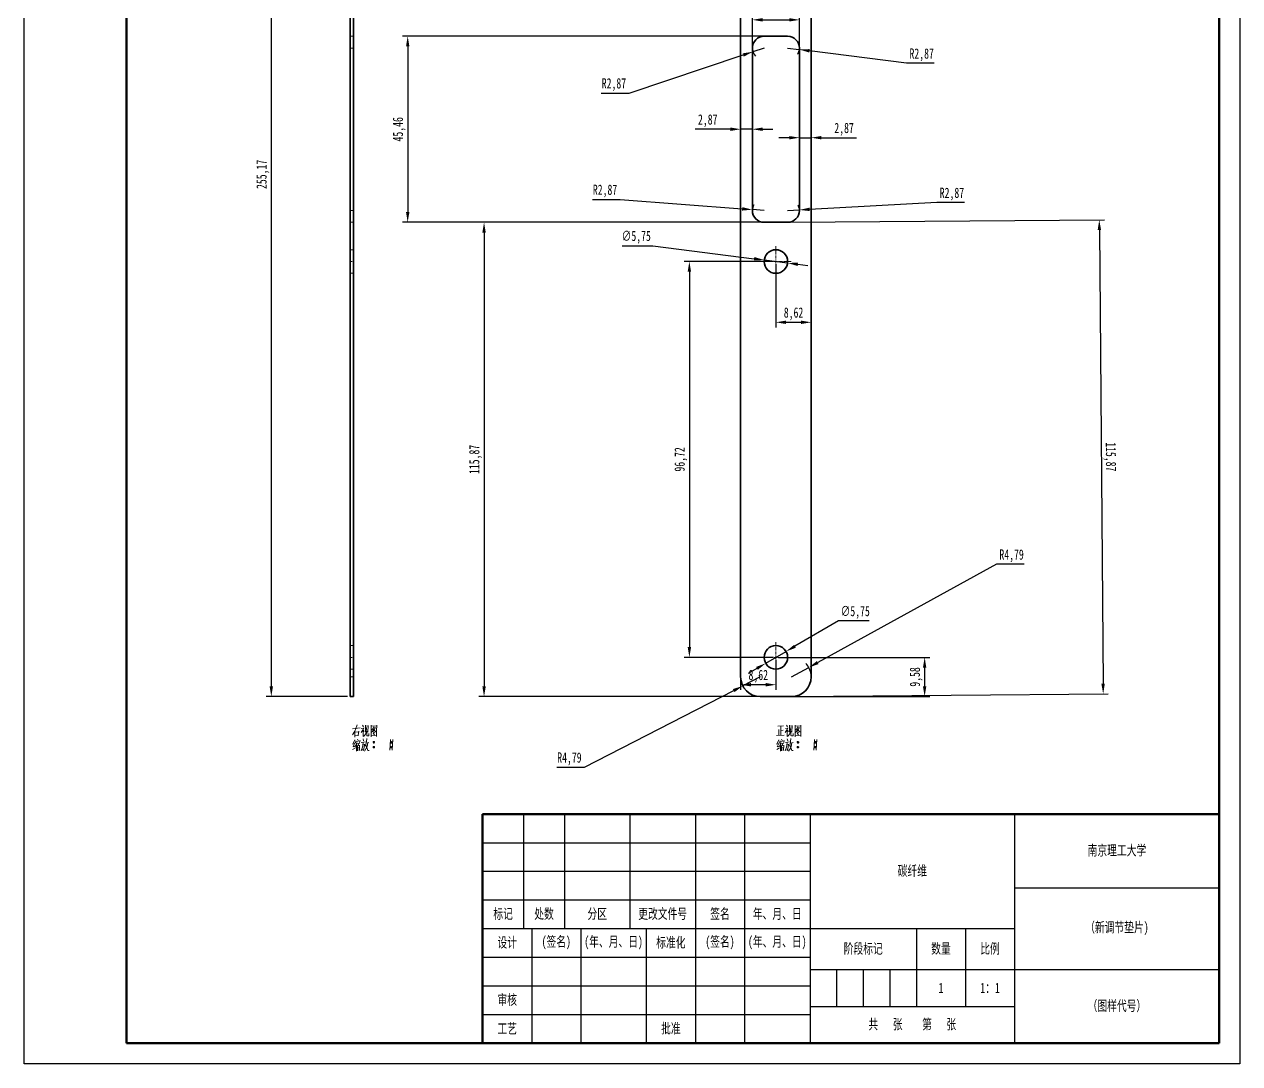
# Model space of a CAD drawing. Header units: millimetres. Extents: x 1050 to 2021, y 766 to 1186.
# Drawn here: x 1723.6 to 2020.6, y 765.6 to 1019.6 of the extents above; entities that cross this region are included whole.
import ezdxf

# ---------------------------------------------------------------- set-up
doc = ezdxf.new("R2010")
doc.units = ezdxf.units.MM
doc.header["$LTSCALE"] = 0.3
for name, pattern in [('CENTER', [50.8, 31.75, -6.35, 6.35, -6.35]), ('DASHDOT', [18.5, 12, -3, 0.5, -3]), ('DASHED', [19.05, 12.7, -6.35])]:
    doc.linetypes.add(name, pattern=pattern)
for name, color, linetype, lineweight in [('尺寸线', 3, 'Continuous', 25), ('粗实线', 7, 'Continuous', 50), ('细实线', 7, 'Continuous', 25), ('细文本', 7, 'Continuous', 25), ('细点画线', 1, 'CENTER', 25)]:
    doc.layers.add(name, color=color, linetype=linetype, lineweight=lineweight)
doc.styles.add('NUT Standard', font='simfang.ttf', dxfattribs={"width": 0.7, "height": 2.5})
doc.dimstyles.new('NUT Standard', dxfattribs={"dimtxt": 2.5, "dimasz": 2.5, "dimexe": 1.25, "dimexo": 0.625, "dimtad": 1, "dimtoh": 1, "dimtxsty": 'NUT Standard', "dimcen": 2.5, "dimadec": 0, "dimazin": 0, "dimtfac": 1, "dimtmove": 0, "dimatfit": 3, "dimfxl": 1, "dimarcsym": 0})

# ---------------------------------------------------------------- blocks, each defined once
blk = doc.blocks.new('*D17')
at = {"layer": 'Defpoints', "color": 0, "transparency": 16777216}
for p in [(1904.37, 961.98), (1910.07, 961.25)]:
    blk.add_point(p, dxfattribs=at)
at = {"layer": '尺寸线', "color": 0, "lineweight": -2, "transparency": 16777216}
for p, q in [((1869.64, 965.46), (1877.16, 965.46)), ((1877.16, 965.46), (1901.89, 962.3)), ((1910.07, 961.25), (1904.37, 961.98)), ((1912.55, 960.93), (1915.03, 960.62))]:
    blk.add_line(p, q, dxfattribs=at)
at = {"layer": '尺寸线', "color": 0, "transparency": 16777216}
for points in [[(1901.94, 962.71), (1901.84, 961.88), (1904.37, 961.98)], [(1912.6, 961.35), (1912.5, 960.52), (1910.07, 961.25)]]:
    blk.add_solid(points, dxfattribs=at)
at = {"layer": '尺寸线', "color": 0, "transparency": 16777216, "insert": (1873.09, 967.55), "char_height": 2.5, "attachment_point": 5, "style": 'NUT Standard'}
blk.add_mtext('∅5,75', dxfattribs=at)
blk = doc.blocks.new('*D24')
at = {"layer": 'Defpoints', "color": 0, "transparency": 16777216}
for p in [(1912.97, 1020.66), (1901.47, 1013.78), (1912.97, 1013.78)]:
    blk.add_point(p, dxfattribs=at)
at = {"layer": '尺寸线', "color": 0, "lineweight": -2, "transparency": 16777216}
for p, q in [((1901.47, 1014.4), (1901.47, 1021.91)), ((1912.97, 1014.4), (1912.97, 1021.91)), ((1903.97, 1020.66), (1910.47, 1020.66))]:
    blk.add_line(p, q, dxfattribs=at)
at = {"layer": '尺寸线', "color": 0, "transparency": 16777216}
for points in [[(1903.97, 1021.08), (1903.97, 1020.25), (1901.47, 1020.66)], [(1910.47, 1021.08), (1910.47, 1020.25), (1912.97, 1020.66)]]:
    blk.add_solid(points, dxfattribs=at)
at = {"layer": '尺寸线', "color": 0, "transparency": 16777216, "insert": (1907.22, 1022.73), "char_height": 2.5, "attachment_point": 5, "style": 'NUT Standard'}
blk.add_mtext('11,49', dxfattribs=at)
blk = doc.blocks.new('*D25')
at = {"layer": 'Defpoints', "color": 0, "transparency": 16777216}
for p in [(1910.09, 1016.65), (1817.24, 971.19), (1910.09, 971.19)]:
    blk.add_point(p, dxfattribs=at)
at = {"layer": '尺寸线', "color": 0, "lineweight": -2, "transparency": 16777216}
for p, q in [((1909.47, 1016.65), (1815.99, 1016.65)), ((1817.24, 1014.15), (1817.24, 973.69)), ((1909.47, 971.19), (1815.99, 971.19))]:
    blk.add_line(p, q, dxfattribs=at)
at = {"layer": '尺寸线', "color": 0, "transparency": 16777216}
for points in [[(1816.83, 1014.15), (1817.66, 1014.15), (1817.24, 1016.65)], [(1816.83, 973.69), (1817.66, 973.69), (1817.24, 971.19)]]:
    blk.add_solid(points, dxfattribs=at)
at = {"layer": '尺寸线', "color": 0, "transparency": 16777216, "insert": (1815.17, 993.92), "char_height": 2.5, "attachment_point": 5, "rotation": 90, "style": 'NUT Standard'}
blk.add_mtext('45,46', dxfattribs=at)
blk = doc.blocks.new('*D26')
at = {"layer": 'Defpoints', "color": 0, "transparency": 16777216}
for p in [(1907.44, 971.19), (1835.9, 855.32), (1907.44, 855.32)]:
    blk.add_point(p, dxfattribs=at)
at = {"layer": '尺寸线', "color": 0, "lineweight": -2, "transparency": 16777216}
for p, q in [((1906.82, 971.19), (1834.65, 971.19)), ((1835.9, 968.69), (1835.9, 857.82)), ((1906.82, 855.32), (1834.65, 855.32))]:
    blk.add_line(p, q, dxfattribs=at)
at = {"layer": '尺寸线', "color": 0, "transparency": 16777216}
for points in [[(1835.49, 968.69), (1836.32, 968.69), (1835.9, 971.19)], [(1835.49, 857.82), (1836.32, 857.82), (1835.9, 855.32)]]:
    blk.add_solid(points, dxfattribs=at)
at = {"layer": '尺寸线', "color": 0, "transparency": 16777216, "insert": (1833.83, 913.26), "char_height": 2.5, "attachment_point": 5, "rotation": 90, "style": 'NUT Standard'}
blk.add_mtext('115,87', dxfattribs=at)
blk = doc.blocks.new('*D27')
at = {"layer": 'Defpoints', "color": 0, "transparency": 16777216}
for p in [(1912.97, 991.87), (1915.84, 991.87), (1915.84, 991.87)]:
    blk.add_point(p, dxfattribs=at)
at = {"layer": '尺寸线', "color": 0, "lineweight": -2, "transparency": 16777216}
for p, q in [((1912.97, 992.49), (1912.97, 993.12)), ((1915.84, 992.49), (1915.84, 993.12)), ((1910.47, 991.87), (1907.97, 991.87)), ((1912.97, 991.87), (1915.84, 991.87)), ((1918.34, 991.87), (1926.93, 991.87))]:
    blk.add_line(p, q, dxfattribs=at)
at = {"layer": '尺寸线', "color": 0, "transparency": 16777216}
for points in [[(1910.47, 992.28), (1910.47, 991.45), (1912.97, 991.87)], [(1918.34, 992.28), (1918.34, 991.45), (1915.84, 991.87)]]:
    blk.add_solid(points, dxfattribs=at)
at = {"layer": '尺寸线', "color": 0, "transparency": 16777216, "insert": (1923.88, 993.93), "char_height": 2.5, "attachment_point": 5, "style": 'NUT Standard'}
blk.add_mtext('2,87', dxfattribs=at)
blk = doc.blocks.new('*D28')
at = {"layer": 'Defpoints', "color": 0, "transparency": 16777216}
for p in [(1898.6, 993.94), (1898.6, 993.94), (1901.47, 993.94)]:
    blk.add_point(p, dxfattribs=at)
at = {"layer": '尺寸线', "color": 0, "lineweight": -2, "transparency": 16777216}
for p, q in [((1898.6, 994.56), (1898.6, 995.19)), ((1901.47, 994.56), (1901.47, 995.19)), ((1896.1, 993.94), (1887.51, 993.94)), ((1901.47, 993.94), (1898.6, 993.94)), ((1903.97, 993.94), (1906.47, 993.94))]:
    blk.add_line(p, q, dxfattribs=at)
at = {"layer": '尺寸线', "color": 0, "transparency": 16777216}
for points in [[(1896.1, 994.35), (1896.1, 993.52), (1898.6, 993.94)], [(1903.97, 994.35), (1903.97, 993.52), (1901.47, 993.94)]]:
    blk.add_solid(points, dxfattribs=at)
at = {"layer": '尺寸线', "color": 0, "transparency": 16777216, "insert": (1890.56, 996), "char_height": 2.5, "attachment_point": 5, "style": 'NUT Standard'}
blk.add_mtext('2,87', dxfattribs=at)
blk = doc.blocks.new('*D29')
at = {"layer": 'Defpoints', "color": 0, "transparency": 16777216}
for p in [(1907.22, 961.62), (1915.84, 961.62), (1915.84, 946.76)]:
    blk.add_point(p, dxfattribs=at)
at = {"layer": '尺寸线', "color": 0, "lineweight": -2, "transparency": 16777216}
for p, q in [((1907.22, 960.99), (1907.22, 945.51)), ((1915.84, 960.99), (1915.84, 945.51)), ((1909.72, 946.76), (1913.34, 946.76))]:
    blk.add_line(p, q, dxfattribs=at)
at = {"layer": '尺寸线', "color": 0, "transparency": 16777216}
for points in [[(1909.72, 947.18), (1909.72, 946.35), (1907.22, 946.76)], [(1913.34, 947.18), (1913.34, 946.35), (1915.84, 946.76)]]:
    blk.add_solid(points, dxfattribs=at)
at = {"layer": '尺寸线', "color": 0, "transparency": 16777216, "insert": (1911.53, 948.83), "char_height": 2.5, "attachment_point": 5, "style": 'NUT Standard'}
blk.add_mtext('8,62', dxfattribs=at)
blk = doc.blocks.new('*D30')
at = {"layer": 'Defpoints', "color": 0, "transparency": 16777216}
for p in [(1907.22, 961.62), (1886.08, 864.9), (1907.22, 864.9)]:
    blk.add_point(p, dxfattribs=at)
at = {"layer": '尺寸线', "color": 0, "lineweight": -2, "transparency": 16777216}
for p, q in [((1906.6, 961.62), (1884.83, 961.62)), ((1886.08, 959.12), (1886.08, 867.4)), ((1906.6, 864.9), (1884.83, 864.9))]:
    blk.add_line(p, q, dxfattribs=at)
at = {"layer": '尺寸线', "color": 0, "transparency": 16777216}
for points in [[(1885.66, 959.12), (1886.49, 959.12), (1886.08, 961.62)], [(1885.66, 867.4), (1886.49, 867.4), (1886.08, 864.9)]]:
    blk.add_solid(points, dxfattribs=at)
at = {"layer": '尺寸线', "color": 0, "transparency": 16777216, "insert": (1884.01, 913.26), "char_height": 2.5, "attachment_point": 5, "rotation": 90, "style": 'NUT Standard'}
blk.add_mtext('96,72', dxfattribs=at)
blk = doc.blocks.new('*D31')
at = {"layer": 'Defpoints', "color": 0, "transparency": 16777216}
for p in [(1910.09, 971.19), (1987.2, 855.95), (1911.05, 855.32)]:
    blk.add_point(p, dxfattribs=at)
at = {"layer": '尺寸线', "color": 0, "lineweight": -2, "transparency": 16777216}
for p, q in [((1910.72, 971.2), (1987.49, 971.83)), ((1986.26, 969.32), (1987.18, 858.45)), ((1911.68, 855.33), (1988.45, 855.96))]:
    blk.add_line(p, q, dxfattribs=at)
at = {"layer": '尺寸线', "color": 0, "transparency": 16777216}
for points in [[(1986.68, 969.32), (1985.85, 969.32), (1986.24, 971.82)], [(1987.59, 858.45), (1986.76, 858.45), (1987.2, 855.95)]]:
    blk.add_solid(points, dxfattribs=at)
at = {"layer": '尺寸线', "color": 0, "transparency": 16777216, "insert": (1988.79, 913.9), "char_height": 2.5, "attachment_point": 5, "rotation": 270.4735, "style": 'NUT Standard'}
blk.add_mtext('115,87', dxfattribs=at)
blk = doc.blocks.new('*D32')
at = {"layer": 'Defpoints', "color": 0, "transparency": 16777216}
for p in [(1909.7, 866.34), (1904.74, 863.45)]:
    blk.add_point(p, dxfattribs=at)
at = {"layer": '尺寸线', "color": 0, "lineweight": -2, "transparency": 16777216}
for p, q in [((1922.53, 873.8), (1911.87, 867.6)), ((1930.05, 873.8), (1922.53, 873.8)), ((1904.74, 863.45), (1909.7, 866.34)), ((1902.57, 862.2), (1900.41, 860.94))]:
    blk.add_line(p, q, dxfattribs=at)
at = {"layer": '尺寸线', "color": 0, "transparency": 16777216}
for points in [[(1911.66, 867.96), (1912.07, 867.24), (1909.7, 866.34)], [(1902.37, 862.56), (1902.78, 861.84), (1904.74, 863.45)]]:
    blk.add_solid(points, dxfattribs=at)
at = {"layer": '尺寸线', "color": 0, "transparency": 16777216, "insert": (1926.6, 875.88), "char_height": 2.5, "attachment_point": 5, "style": 'NUT Standard'}
blk.add_mtext('∅5,75', dxfattribs=at)
blk = doc.blocks.new('*D33')
at = {"layer": 'Defpoints', "color": 0, "transparency": 16777216}
for p in [(1898.6, 864.9), (1907.22, 864.9), (1898.6, 858.21)]:
    blk.add_point(p, dxfattribs=at)
at = {"layer": '尺寸线', "color": 0, "lineweight": -2, "transparency": 16777216}
for p, q in [((1898.6, 864.27), (1898.6, 856.96)), ((1907.22, 864.27), (1907.22, 856.96)), ((1904.72, 858.21), (1901.1, 858.21))]:
    blk.add_line(p, q, dxfattribs=at)
at = {"layer": '尺寸线', "color": 0, "transparency": 16777216}
for points in [[(1901.1, 858.63), (1901.1, 857.79), (1898.6, 858.21)], [(1904.72, 858.63), (1904.72, 857.79), (1907.22, 858.21)]]:
    blk.add_solid(points, dxfattribs=at)
at = {"layer": '尺寸线', "color": 0, "transparency": 16777216, "insert": (1902.91, 860.28), "char_height": 2.5, "attachment_point": 5, "style": 'NUT Standard'}
blk.add_mtext('8,62', dxfattribs=at)
blk = doc.blocks.new('*D34')
at = {"layer": 'Defpoints', "color": 0, "transparency": 16777216}
for p in [(1907.22, 864.9), (1907.22, 855.32), (1943.57, 855.32)]:
    blk.add_point(p, dxfattribs=at)
at = {"layer": '尺寸线', "color": 0, "lineweight": -2, "transparency": 16777216}
for p, q in [((1907.85, 864.9), (1944.82, 864.9)), ((1943.57, 862.4), (1943.57, 857.82)), ((1907.85, 855.32), (1944.82, 855.32))]:
    blk.add_line(p, q, dxfattribs=at)
at = {"layer": '尺寸线', "color": 0, "transparency": 16777216}
for points in [[(1943.15, 862.4), (1943.98, 862.4), (1943.57, 864.9)], [(1943.15, 857.82), (1943.98, 857.82), (1943.57, 855.32)]]:
    blk.add_solid(points, dxfattribs=at)
at = {"layer": '尺寸线', "color": 0, "transparency": 16777216, "insert": (1941.5, 860.11), "char_height": 2.5, "attachment_point": 5, "rotation": 90, "style": 'NUT Standard'}
blk.add_mtext('9,58', dxfattribs=at)
blk = doc.blocks.new('*D37')
at = {"layer": 'Defpoints', "color": 0, "transparency": 16777216}
for p in [(1803.17, 1110.5), (1783.91, 855.32), (1803.17, 855.32)]:
    blk.add_point(p, dxfattribs=at)
at = {"layer": '尺寸线', "color": 0, "lineweight": -2, "transparency": 16777216}
for p, q in [((1802.54, 1110.5), (1782.66, 1110.5)), ((1783.91, 1108), (1783.91, 857.82)), ((1802.54, 855.32), (1782.66, 855.32))]:
    blk.add_line(p, q, dxfattribs=at)
at = {"layer": '尺寸线', "color": 0, "transparency": 16777216}
for points in [[(1783.5, 1108), (1784.33, 1108), (1783.91, 1110.5)], [(1783.5, 857.82), (1784.33, 857.82), (1783.91, 855.32)]]:
    blk.add_solid(points, dxfattribs=at)
at = {"layer": '尺寸线', "color": 0, "transparency": 16777216, "insert": (1781.84, 982.91), "char_height": 2.5, "attachment_point": 5, "rotation": 90, "style": 'NUT Standard'}
blk.add_mtext('255,17', dxfattribs=at)
blk = doc.blocks.new('*D39')
at = {"layer": 'Defpoints', "color": 0, "transparency": 16777216}
for p in [(1915.25, 862.42), (1911.05, 860.11)]:
    blk.add_point(p, dxfattribs=at)
at = {"layer": '尺寸线', "color": 0, "lineweight": -2, "transparency": 16777216}
for p, q in [((1961.11, 887.63), (1917.44, 863.62)), ((1967.91, 887.63), (1961.11, 887.63)), ((1911.05, 860.11), (1915.25, 862.42))]:
    blk.add_line(p, q, dxfattribs=at)
blk.add_arc((1911.05, 860.11), 4.79, 7.479, 43.7575, dxfattribs=at)
at = {"layer": '尺寸线', "color": 0, "transparency": 16777216}
blk.add_solid([(1917.24, 863.99), (1917.64, 863.26), (1915.25, 862.42)], dxfattribs=at)
at = {"layer": '尺寸线', "color": 0, "transparency": 16777216, "insert": (1964.82, 889.7), "char_height": 2.5, "attachment_point": 5, "style": 'NUT Standard'}
blk.add_mtext('R4,79', dxfattribs=at)
blk = doc.blocks.new('*D40')
at = {"layer": 'Defpoints', "color": 0, "transparency": 16777216}
for p in [(1903.39, 860.11), (1899.13, 857.92)]:
    blk.add_point(p, dxfattribs=at)
at = {"layer": '尺寸线', "color": 0, "lineweight": -2, "transparency": 16777216}
for p, q in [((1903.39, 860.11), (1899.13, 857.92)), ((1860.48, 838.04), (1896.91, 856.78)), ((1853.67, 838.04), (1860.48, 838.04))]:
    blk.add_line(p, q, dxfattribs=at)
at = {"layer": '尺寸线', "color": 0, "transparency": 16777216}
blk.add_solid([(1896.72, 857.15), (1897.1, 856.41), (1899.13, 857.92)], dxfattribs=at)
at = {"layer": '尺寸线', "color": 0, "transparency": 16777216, "insert": (1856.76, 840.11), "char_height": 2.5, "attachment_point": 5, "style": 'NUT Standard'}
blk.add_mtext('R4,79', dxfattribs=at)
blk = doc.blocks.new('*D41')
at = {"layer": 'Defpoints', "color": 0, "transparency": 16777216}
for p in [(1912.96, 974.22), (1910.09, 974.06)]:
    blk.add_point(p, dxfattribs=at)
at = {"layer": '尺寸线', "color": 0, "lineweight": -2, "transparency": 16777216}
for p, q in [((1910.09, 974.06), (1912.96, 974.22)), ((1946.53, 976.01), (1915.46, 974.35)), ((1953.32, 976.01), (1946.53, 976.01))]:
    blk.add_line(p, q, dxfattribs=at)
blk.add_arc((1910.09, 974.06), 2.87, 12.465, 27.9858, dxfattribs=at)
at = {"layer": '尺寸线', "color": 0, "transparency": 16777216}
blk.add_solid([(1915.44, 974.77), (1915.48, 973.94), (1912.96, 974.22)], dxfattribs=at)
at = {"layer": '尺寸线', "color": 0, "transparency": 16777216, "insert": (1950.24, 978.08), "char_height": 2.5, "attachment_point": 5, "style": 'NUT Standard'}
blk.add_mtext('R2,87', dxfattribs=at)
blk = doc.blocks.new('*D42')
at = {"layer": 'Defpoints', "color": 0, "transparency": 16777216}
for p in [(1901.48, 974.29), (1904.35, 974.06)]:
    blk.add_point(p, dxfattribs=at)
at = {"layer": '尺寸线', "color": 0, "lineweight": -2, "transparency": 16777216}
for p, q in [((1862.38, 976.77), (1869.18, 976.77)), ((1869.18, 976.77), (1898.99, 974.48)), ((1904.35, 974.06), (1901.48, 974.29))]:
    blk.add_line(p, q, dxfattribs=at)
blk.add_arc((1904.35, 974.06), 2.87, 150.6703, 180, dxfattribs=at)
at = {"layer": '尺寸线', "color": 0, "transparency": 16777216}
blk.add_solid([(1899.02, 974.89), (1898.96, 974.06), (1901.48, 974.29)], dxfattribs=at)
at = {"layer": '尺寸线', "color": 0, "transparency": 16777216, "insert": (1865.47, 978.84), "char_height": 2.5, "attachment_point": 5, "style": 'NUT Standard'}
blk.add_mtext('R2,87', dxfattribs=at)
blk = doc.blocks.new('*D43')
at = {"layer": 'Defpoints', "color": 0, "transparency": 16777216}
for p in [(1910.09, 1013.78), (1912.94, 1013.41)]:
    blk.add_point(p, dxfattribs=at)
at = {"layer": '尺寸线', "color": 0, "lineweight": -2, "transparency": 16777216}
for p, q in [((1910.09, 1013.78), (1912.94, 1013.41)), ((1939.13, 1010.05), (1915.42, 1013.09)), ((1945.92, 1010.05), (1939.13, 1010.05))]:
    blk.add_line(p, q, dxfattribs=at)
blk.add_arc((1910.09, 1013.78), 2.87, 327.7452, 347.535, dxfattribs=at)
at = {"layer": '尺寸线', "color": 0, "transparency": 16777216}
blk.add_solid([(1915.48, 1013.51), (1915.37, 1012.68), (1912.94, 1013.41)], dxfattribs=at)
at = {"layer": '尺寸线', "color": 0, "transparency": 16777216, "insert": (1942.84, 1012.11), "char_height": 2.5, "attachment_point": 5, "style": 'NUT Standard'}
blk.add_mtext('R2,87', dxfattribs=at)
blk = doc.blocks.new('*D44')
at = {"layer": 'Defpoints', "color": 0, "transparency": 16777216}
for p in [(1901.62, 1012.87), (1904.35, 1013.78)]:
    blk.add_point(p, dxfattribs=at)
at = {"layer": '尺寸线', "color": 0, "lineweight": -2, "transparency": 16777216}
for p, q in [((1904.35, 1013.78), (1901.62, 1012.87)), ((1871.35, 1002.76), (1899.25, 1012.08)), ((1864.56, 1002.76), (1871.35, 1002.76))]:
    blk.add_line(p, q, dxfattribs=at)
blk.add_arc((1904.35, 1013.78), 2.87, 192.465, 223.3954, dxfattribs=at)
at = {"layer": '尺寸线', "color": 0, "transparency": 16777216}
blk.add_solid([(1899.12, 1012.47), (1899.38, 1011.68), (1901.62, 1012.87)], dxfattribs=at)
at = {"layer": '尺寸线', "color": 0, "transparency": 16777216, "insert": (1867.64, 1004.83), "char_height": 2.5, "attachment_point": 5, "style": 'NUT Standard'}
blk.add_mtext('R2,87', dxfattribs=at)

msp = doc.modelspace()

# ---------------------------------------------------------------- linework, layer by layer
for p, q in [((1723.555, 765.619), (1723.555, 1185.619)), ((2020.555, 1185.619), (2020.555, 765.619)), ((2015.555, 854.619), (2015.555, 770.619)), ((2020.555, 765.619), (1723.555, 765.619))]:
    msp.add_line(p, q)
at = {"color": 7, "lineweight": 35}
for p, q in [((1803.169, 1105.708), (1803.169, 860.109)), ((1804.013, 1105.708), (1804.013, 860.109)), ((1898.602, 860.109), (1898.602, 1105.708)), ((1915.839, 1105.708), (1915.839, 860.109)), ((1910.093, 1016.651), (1904.347, 1016.651)), ((1901.474, 1013.778), (1901.474, 974.065)), ((1912.966, 1013.778), (1912.966, 974.065)), ((1910.093, 971.192), (1904.347, 971.192)), ((1803.169, 860.109), (1803.169, 855.321)), ((1804.013, 860.109), (1804.013, 855.321)), ((1804.013, 855.321), (1803.169, 855.321)), ((1903.39, 855.321), (1911.051, 855.321))]:
    msp.add_line(p, q, dxfattribs=at)
at = {"color": 7, "linetype": 'DASHED', "lineweight": 13, "ltscale": 0.02205}
for p, q in [((1804.013, 1016.651), (1803.169, 1016.651)), ((1804.013, 1013.778), (1803.169, 1013.778)), ((1804.013, 1013.778), (1803.169, 1013.778)), ((1804.013, 974.065), (1803.169, 974.065)), ((1804.013, 974.065), (1803.169, 974.065)), ((1804.013, 971.192), (1803.169, 971.192)), ((1804.013, 964.489), (1803.169, 964.489)), ((1804.013, 958.743), (1803.169, 958.743)), ((1804.013, 867.77), (1803.169, 867.77)), ((1804.013, 862.025), (1803.169, 862.025)), ((1804.013, 860.109), (1803.169, 860.109))]:
    msp.add_line(p, q, dxfattribs=at)
at = {"color": 7, "linetype": 'DASHDOT', "lineweight": 13, "ltscale": 0.026476}
for p, q in [((1804.098, 1013.778), (1803.084, 1013.778)), ((1804.098, 974.065), (1803.084, 974.065)), ((1804.098, 961.616), (1803.084, 961.616)), ((1804.098, 864.898), (1803.084, 864.898)), ((1804.098, 860.109), (1803.084, 860.109))]:
    msp.add_line(p, q, dxfattribs=at)
at = {"color": 7, "lineweight": 13}
msp.add_line((1804.013, 860.109), (1803.169, 860.109), dxfattribs=at)
for points in [[(1803.725, 845.97), (1804.295, 846.875)], [(1803.758, 847.445), (1805.635, 847.646)], [(1804.295, 846.875), (1804.596, 847.512)], [(1804.362, 846.942), (1804.362, 845.434)], [(1804.362, 846.641), (1805.233, 846.741)], [(1804.864, 848.451), (1804.596, 847.512)], [(1805.267, 846.842), (1805.166, 845.803)], [(1806.507, 847.713), (1806.339, 847.244), (1805.87, 846.54)], [(1805.903, 847.512), (1806.44, 847.579)], [(1806.172, 848.35), (1806.44, 847.948)], [(1806.339, 847.244), (1806.339, 845.535)], [(1806.339, 847.076), (1806.641, 846.775)], [(1806.909, 848.317), (1806.909, 846.708)], [(1807.546, 848.149), (1806.909, 848.082)], [(1807.11, 846.741), (1806.942, 846.138)], [(1807.211, 847.747), (1807.11, 846.741)], [(1807.244, 845.803), (1807.244, 846.842)], [(1807.479, 846.641), (1807.546, 848.25)], [(1808.283, 848.35), (1808.283, 846.942), (1808.283, 845.501)], [(1808.283, 848.317), (1808.283, 846.976), (1808.283, 845.635)], [(1809.691, 848.183), (1808.283, 848.048)], [(1808.35, 846.507), (1808.819, 846.909)], [(1809.02, 847.914), (1808.484, 847.143)], [(1808.786, 847.378), (1809.456, 846.674)], [(1808.819, 847.579), (1809.255, 847.646)], [(1808.819, 846.909), (1809.02, 847.177)], [(1808.886, 846.708), (1809.121, 846.44)], [(1809.02, 847.177), (1809.356, 847.78)], [(1809.456, 846.674), (1809.624, 846.708)], [(1809.657, 845.669), (1809.657, 846.976), (1809.691, 848.317)], [(1907.656, 848.082), (1909.097, 848.149)], [(1907.924, 847.311), (1907.924, 845.803)], [(1908.393, 848.082), (1908.393, 846.976), (1908.393, 845.836)], [(1908.393, 847.009), (1908.996, 847.076)], [(1910.136, 847.713), (1909.968, 847.244), (1909.499, 846.54)], [(1909.533, 847.512), (1910.069, 847.579)], [(1909.801, 848.35), (1910.069, 847.948)], [(1909.968, 847.244), (1909.968, 845.535)], [(1909.968, 847.076), (1910.27, 846.775)], [(1910.538, 848.317), (1910.538, 846.708)], [(1911.175, 848.149), (1910.538, 848.082)], [(1910.739, 846.741), (1910.572, 846.138)], [(1910.84, 847.747), (1910.739, 846.741)], [(1910.873, 845.803), (1910.873, 846.842)], [(1911.108, 846.641), (1911.175, 848.25)], [(1911.912, 848.35), (1911.912, 846.942), (1911.912, 845.501)], [(1911.912, 848.317), (1911.912, 846.976), (1911.912, 845.635)], [(1913.32, 848.183), (1911.912, 848.048)], [(1911.979, 846.507), (1912.449, 846.909)], [(1912.65, 847.914), (1912.113, 847.143)], [(1912.415, 847.378), (1913.085, 846.674)], [(1912.449, 847.579), (1912.884, 847.646)], [(1912.449, 846.909), (1912.65, 847.177)], [(1912.516, 846.708), (1912.75, 846.44)], [(1912.65, 847.177), (1912.985, 847.78)], [(1913.085, 846.674), (1913.253, 846.708)], [(1913.287, 845.669), (1913.287, 846.976), (1913.32, 848.317)], [(1804.228, 843.792), (1803.825, 843.658)], [(1804.295, 844.764), (1803.859, 843.725)], [(1804.362, 844.026), (1803.926, 843.055)], [(1805.233, 845.803), (1804.362, 845.702)], [(1804.663, 843.524), (1804.362, 843.055)], [(1804.596, 844.462), (1804.496, 843.926)], [(1804.596, 844.328), (1805.602, 844.462)], [(1804.831, 844.06), (1804.663, 843.524)], [(1804.697, 843.591), (1804.697, 841.948)], [(1804.898, 843.792), (1805.568, 843.892)], [(1804.965, 844.931), (1805.133, 844.563)], [(1805.2, 843.825), (1805.133, 843.289)], [(1805.635, 844.563), (1805.501, 844.127)], [(1806.373, 844.194), (1806.272, 843.323), (1806.172, 842.92), (1805.87, 842.083)], [(1805.903, 844.127), (1806.909, 844.261)], [(1806.674, 843.725), (1806.574, 842.92), (1806.44, 842.116), (1806.239, 842.384)], [(1806.306, 843.557), (1806.674, 843.624)], [(1806.373, 844.998), (1806.473, 844.462)], [(1806.44, 845.535), (1806.708, 845.803)], [(1806.708, 845.803), (1806.942, 846.138)], [(1807.043, 843.725), (1806.875, 843.189)], [(1806.976, 843.49), (1807.512, 842.116)], [(1807.177, 844.328), (1807.043, 843.725)], [(1807.11, 843.959), (1807.78, 844.093)], [(1807.244, 845.032), (1807.177, 844.328)], [(1807.378, 845.702), (1807.244, 845.803)], [(1807.512, 844.026), (1807.311, 843.122)], [(1807.78, 845.702), (1807.378, 845.702)], [(1807.78, 846.306), (1807.78, 845.702)], [(1808.283, 845.736), (1809.59, 845.836)], [(1808.786, 846.339), (1809.121, 845.97)], [(1808.786, 844.161), (1809.155, 844.161)], [(1808.819, 844.261), (1809.121, 844.261)], [(1808.819, 844.026), (1809.121, 844.026)], [(1809.657, 845.568), (1809.657, 845.669), (1809.59, 845.836)], [(1813.042, 844.864), (1812.942, 843.524), (1812.841, 842.183)], [(1813.042, 844.161), (1813.411, 844.161)], [(1813.076, 844.261), (1813.378, 844.261)], [(1813.076, 844.026), (1813.378, 844.026)], [(1813.612, 844.864), (1813.512, 843.524), (1813.411, 842.183)], [(1907.388, 845.769), (1909.265, 845.87)], [(1907.857, 843.792), (1907.455, 843.658)], [(1907.924, 844.764), (1907.488, 843.725)], [(1907.991, 844.026), (1907.555, 843.055)], [(1908.293, 843.524), (1907.991, 843.055)], [(1908.226, 844.462), (1908.125, 843.926)], [(1908.226, 844.328), (1909.231, 844.462)], [(1908.46, 844.06), (1908.293, 843.524)], [(1908.326, 843.591), (1908.326, 841.948)], [(1908.527, 843.792), (1909.198, 843.892)], [(1908.594, 844.931), (1908.762, 844.563)], [(1908.829, 843.825), (1908.762, 843.289)], [(1909.265, 844.563), (1909.131, 844.127)], [(1910.002, 844.194), (1909.901, 843.323), (1909.801, 842.92), (1909.499, 842.083)], [(1909.533, 844.127), (1910.538, 844.261)], [(1910.304, 843.725), (1910.203, 842.92), (1910.069, 842.116), (1909.868, 842.384)], [(1909.935, 843.557), (1910.304, 843.624)], [(1910.002, 844.998), (1910.103, 844.462)], [(1910.069, 845.535), (1910.337, 845.803)], [(1910.337, 845.803), (1910.572, 846.138)], [(1910.672, 843.725), (1910.505, 843.189)], [(1910.605, 843.49), (1911.141, 842.116)], [(1910.806, 844.328), (1910.672, 843.725)], [(1910.739, 843.959), (1911.41, 844.093)], [(1910.873, 845.032), (1910.806, 844.328)], [(1911.007, 845.702), (1910.873, 845.803)], [(1911.141, 844.026), (1910.94, 843.122)], [(1911.41, 845.702), (1911.007, 845.702)], [(1911.41, 846.306), (1911.41, 845.702)], [(1911.912, 845.736), (1913.22, 845.836)], [(1912.415, 846.339), (1912.75, 845.97)], [(1912.415, 844.161), (1912.784, 844.161)], [(1912.449, 844.261), (1912.75, 844.261)], [(1912.449, 844.026), (1912.75, 844.026)], [(1913.287, 845.568), (1913.287, 845.669), (1913.22, 845.836)], [(1916.672, 844.864), (1916.571, 843.524), (1916.471, 842.183)], [(1916.672, 844.161), (1917.04, 844.161)], [(1916.705, 844.261), (1917.007, 844.261)], [(1916.705, 844.026), (1917.007, 844.026)], [(1917.241, 844.864), (1917.141, 843.524), (1917.04, 842.183)], [(1803.792, 842.418), (1804.462, 842.786)], [(1803.892, 843.055), (1804.395, 843.222)], [(1804.965, 843.39), (1804.999, 842.049)], [(1804.965, 843.289), (1805.468, 843.356)], [(1804.999, 842.753), (1805.367, 842.82)], [(1805.434, 842.284), (1805.032, 842.217)], [(1805.501, 843.457), (1805.434, 842.116)], [(1807.043, 842.518), (1806.674, 842.015)], [(1807.311, 843.122), (1807.043, 842.518)], [(1807.512, 842.116), (1807.814, 842.116)], [(1808.786, 842.954), (1809.155, 842.954)], [(1808.819, 843.055), (1809.121, 843.055)], [(1808.819, 842.82), (1809.121, 842.82)], [(1813.042, 842.954), (1813.411, 842.954)], [(1813.076, 843.055), (1813.378, 843.055)], [(1813.076, 842.82), (1813.378, 842.82)], [(1907.421, 842.418), (1908.091, 842.786)], [(1907.522, 843.055), (1908.025, 843.222)], [(1908.594, 843.39), (1908.628, 842.049)], [(1908.594, 843.289), (1909.097, 843.356)], [(1908.628, 842.753), (1908.996, 842.82)], [(1909.063, 842.284), (1908.661, 842.217)], [(1909.131, 843.457), (1909.063, 842.116)], [(1910.672, 842.518), (1910.304, 842.015)], [(1910.94, 843.122), (1910.672, 842.518)], [(1911.141, 842.116), (1911.443, 842.116)], [(1912.415, 842.954), (1912.784, 842.954)], [(1912.449, 843.055), (1912.75, 843.055)], [(1912.449, 842.82), (1912.75, 842.82)], [(1916.672, 842.954), (1917.04, 842.954)], [(1916.705, 843.055), (1917.007, 843.055)], [(1916.705, 842.82), (1917.007, 842.82)]]:
    msp.add_lwpolyline(points, dxfattribs=at)
for points in [[(1808.886, 843.959), (1809.054, 843.959), (1809.155, 844.06), (1809.155, 844.228), (1809.054, 844.328), (1808.886, 844.328), (1808.786, 844.228), (1808.786, 844.06)], [(1813.143, 843.959), (1813.311, 843.959), (1813.411, 844.06), (1813.411, 844.228), (1813.311, 844.328), (1813.143, 844.328), (1813.042, 844.228), (1813.042, 844.06)], [(1912.516, 843.959), (1912.683, 843.959), (1912.784, 844.06), (1912.784, 844.228), (1912.683, 844.328), (1912.516, 844.328), (1912.415, 844.228), (1912.415, 844.06)], [(1916.772, 843.959), (1916.94, 843.959), (1917.04, 844.06), (1917.04, 844.228), (1916.94, 844.328), (1916.772, 844.328), (1916.672, 844.228), (1916.672, 844.06)], [(1808.886, 842.753), (1809.054, 842.753), (1809.155, 842.853), (1809.155, 843.021), (1809.054, 843.122), (1808.886, 843.122), (1808.786, 843.021), (1808.786, 842.853)], [(1813.143, 842.753), (1813.311, 842.753), (1813.411, 842.853), (1813.411, 843.021), (1813.311, 843.122), (1813.143, 843.122), (1813.042, 843.021), (1813.042, 842.853)], [(1912.516, 842.753), (1912.683, 842.753), (1912.784, 842.853), (1912.784, 843.021), (1912.683, 843.122), (1912.516, 843.122), (1912.415, 843.021), (1912.415, 842.853)], [(1916.772, 842.753), (1916.94, 842.753), (1917.04, 842.853), (1917.04, 843.021), (1916.94, 843.122), (1916.772, 843.122), (1916.672, 843.021), (1916.672, 842.853)]]:
    msp.add_lwpolyline(points, close=True, dxfattribs=at)
at = {"color": 7, "lineweight": 35}
for centre in [(1907.22, 961.616), (1907.22, 864.898)]:
    msp.add_circle(centre, 2.873, dxfattribs=at)
for centre, radius, start, end in [((1904.347, 1013.778), 2.873, 90, 180.00001), ((1910.093, 1013.778), 2.873, 0, 90), ((1904.347, 974.065), 2.873, 180.00001, 270), ((1910.093, 974.065), 2.873, 270, 0), ((1903.39, 860.109), 4.788, 180.00001, 270), ((1911.051, 860.109), 4.788, 270, 0)]:
    msp.add_arc(centre, radius, start, end, dxfattribs=at)
at = {"layer": '粗实线'}
for p, q in [((1748.555, 770.619), (1748.555, 1180.619)), ((2015.555, 1180.619), (2015.555, 770.619)), ((1835.555, 826.619), (2015.555, 826.619)), ((1835.555, 770.619), (1835.555, 826.619)), ((2015.555, 770.619), (1748.555, 770.619))]:
    msp.add_line(p, q, dxfattribs=at)
at = {"layer": '细实线'}
for p, q in [((1845.555, 826.619), (1845.555, 798.619)), ((1855.555, 826.619), (1855.555, 798.619)), ((1871.555, 826.619), (1871.555, 798.619)), ((1887.555, 826.619), (1887.555, 798.619)), ((1899.555, 826.619), (1899.555, 798.619)), ((1915.555, 826.619), (1915.555, 770.619)), ((1965.555, 826.619), (1965.555, 770.619)), ((1835.555, 819.619), (1915.555, 819.619)), ((1835.555, 812.619), (1915.555, 812.619)), ((1965.555, 808.619), (2015.555, 808.619)), ((1835.555, 805.619), (1915.555, 805.619)), ((1835.555, 798.619), (1965.555, 798.619)), ((1847.555, 798.619), (1847.555, 770.619)), ((1859.555, 798.619), (1859.555, 770.619)), ((1875.555, 798.619), (1875.555, 770.619)), ((1887.555, 798.619), (1887.555, 770.619)), ((1899.555, 798.619), (1899.555, 770.619)), ((1941.555, 798.619), (1941.555, 779.619)), ((1953.555, 798.619), (1953.555, 779.619)), ((1835.555, 791.619), (1915.555, 791.619)), ((1915.555, 788.619), (2015.555, 788.619)), ((1922.055, 788.619), (1922.055, 779.619)), ((1928.555, 788.619), (1928.555, 779.619)), ((1935.055, 788.619), (1935.055, 779.619)), ((1835.555, 784.619), (1915.555, 784.619)), ((1915.555, 779.619), (1965.555, 779.619)), ((1835.555, 777.619), (1915.555, 777.619))]:
    msp.add_line(p, q, dxfattribs=at)
at = {"layer": '细点画线', "color": 1, "linetype": 'DASHDOT', "lineweight": 13, "ltscale": 0.195}
for p, q in [((1907.22, 965.351), (1907.22, 957.881)), ((1907.22, 868.632), (1907.22, 861.163))]:
    msp.add_line(p, q, dxfattribs=at)
at = {"layer": '细点画线', "color": 1, "linetype": 'DASHDOT', "lineweight": 13, "ltscale": 0.195001}
for p, q in [((1910.955, 961.616), (1903.485, 961.616)), ((1910.955, 864.898), (1903.485, 864.898))]:
    msp.add_line(p, q, dxfattribs=at)

# ---------------------------------------------------------------- texts
at = {"layer": '粗实线', "char_height": 2.5, "attachment_point": 5, "style": 'NUT Standard'}
for s, insert in [('\\pxqc;{\\fFangSong|b0|i0|c134|p49;1}', (1947.555, 784.119)), ('\\pxqc;{\\fFangSong|b0|i0|c134|p49;1：1}', (1959.555, 784.119))]:
    msp.add_mtext_dynamic_manual_height_columns(s, width=12, gutter_width=12.5, heights=[0], dxfattribs=dict(at, insert=insert))
at = {"layer": '粗实线', "char_height": 2.5, "width": 12, "attachment_point": 5, "style": 'NUT Standard'}
for s, insert in [('工艺', (1841.555, 774.119)), ('批准', (1881.555, 774.119))]:
    msp.add_mtext(s, dxfattribs=dict(at, insert=insert))
at = {"layer": '细文本', "char_height": 2.5, "attachment_point": 5, "style": 'NUT Standard'}
for s, insert, width in [('{\\fFangSong|b0|i0|c134|p49;南京理工大学}', (1990.555, 817.619), 50), ('碳纤维', (1940.555, 812.619), 50), ('标记', (1840.555, 802.119), 10), ('处数', (1850.555, 802.119), 10), ('分区', (1863.555, 802.119), 16), ('更改文件号', (1879.555, 802.119), 16), ('签名', (1893.555, 802.119), 12), ('年、月、日', (1907.555, 802.119), 16), ('（新调节垫片)', (1990.555, 798.619), 50), ('设计', (1841.555, 795.119), 12), ('(签名)', (1853.555, 795.119), 12), ('(年、月、日)', (1867.555, 795.119), 16), ('标准化', (1881.555, 795.119), 12), ('(签名)', (1893.555, 795.119), 12), ('(年、月、日)', (1907.555, 795.119), 16), ('阶段标记', (1928.555, 793.619), 26), ('数量', (1947.555, 793.619), 12), ('比例', (1959.555, 793.619), 12), ('审核', (1841.555, 781.119), 12), ('（图样代号）', (1990.555, 779.619), 50), ('共   张    第   张', (1940.555, 775.119), 50)]:
    msp.add_mtext(s, dxfattribs=dict(at, insert=insert, width=width))

# ---------------------------------------------------------------- dimensions: what is measured, and where the dimension line sits
at = {"layer": '尺寸线', "color": 3}
for base, p1, p2, angle, picture, middle in [((1783.9127, 855.3215), (1803.1685, 1110.4961), (1803.1685, 855.3215), 270, '*D37', (1781.8448, 982.9088)), ((1835.903, 855.321), (1907.445, 971.192), (1907.445, 855.321), 90, '*D26', (1833.835, 913.257)), ((1886.078, 864.898), (1907.22, 961.616), (1907.22, 864.898), 90, '*D30', (1884.01, 913.257)), ((1943.567, 855.321), (1907.22, 864.898), (1907.22, 855.321), 90, '*D34', (1941.499, 860.109))]:
    dim = msp.add_linear_dim(base=base, p1=p1, p2=p2, angle=angle, dimstyle='NUT Standard', dxfattribs=at)
    dim.commit()
    dim.dimension.update_dxf_attribs({"geometry": picture, "text_midpoint": middle})
for base, p1, p2, picture, middle in [((1912.966, 1020.662), (1901.474, 1013.778), (1912.966, 1013.778), '*D24', (1907.22, 1022.73)), ((1898.602, 993.935), (1901.474, 993.935), (1898.602, 993.935), '*D28', (1890.557, 996.003)), ((1915.839, 991.866), (1912.966, 991.866), (1915.839, 991.866), '*D27', (1923.884, 993.934)), ((1915.839, 946.762), (1907.22, 961.616), (1915.839, 961.616), '*D29', (1911.529, 948.83)), ((1898.602, 858.211), (1907.22, 864.898), (1898.602, 864.898), '*D33', (1902.911, 860.279))]:
    dim = msp.add_linear_dim(base=base, p1=p1, p2=p2, dimstyle='NUT Standard', dxfattribs=at)
    dim.commit()
    dim.dimension.update_dxf_attribs({"geometry": picture, "text_midpoint": middle})
for p1, p2, distance, picture, middle in [((1910.093, 1016.651), (1910.093, 971.192), -92.851, '*D25', (1815.175, 993.921)), ((1910.093, 971.192), (1911.051, 855.321), 76.151, '*D31', (1988.788, 913.903))]:
    dim = msp.add_aligned_dim(p1=p1, p2=p2, distance=distance, dimstyle='NUT Standard', dxfattribs=at)
    dim.commit()
    dim.dimension.update_dxf_attribs({"geometry": picture, "text_midpoint": middle})
for center, mpoint, picture, middle in [((1904.347, 1013.778), (1901.622, 1012.868), '*D44', (1867.642, 1002.76)), ((1910.093, 1013.778), (1912.942, 1013.411), '*D43', (1939.128, 1010.046)), ((1904.347, 974.065), (1901.483, 974.285), '*D42', (1869.176, 976.771)), ((1910.093, 974.065), (1912.962, 974.218), '*D41', (1946.525, 976.01)), ((1911.051, 860.109), (1915.246, 862.416), '*D39', (1964.823, 887.628)), ((1903.39, 860.109), (1899.132, 857.92), '*D40', (1856.763, 838.042))]:
    dim = msp.add_radius_dim(center=center, mpoint=mpoint, dimstyle='NUT Standard', dxfattribs=at)
    dim.commit()
    dim.dimension.update_dxf_attribs({"geometry": picture, "text_midpoint": middle, "dimtype": 164})
for p1, p2, picture, middle in [((1910.07, 961.251), (1904.371, 961.981), '*D17', (1877.159, 965.465)), ((1904.736, 863.454), (1909.704, 866.341), '*D32', (1926.601, 873.797))]:
    dim = msp.add_diameter_dim_2p(p1=p1, p2=p2, dimstyle='NUT Standard', dxfattribs=at)
    dim.commit()
    dim.dimension.update_dxf_attribs({"geometry": picture, "text_midpoint": middle, "dimtype": 163})

doc.saveas('drawing.dxf')
